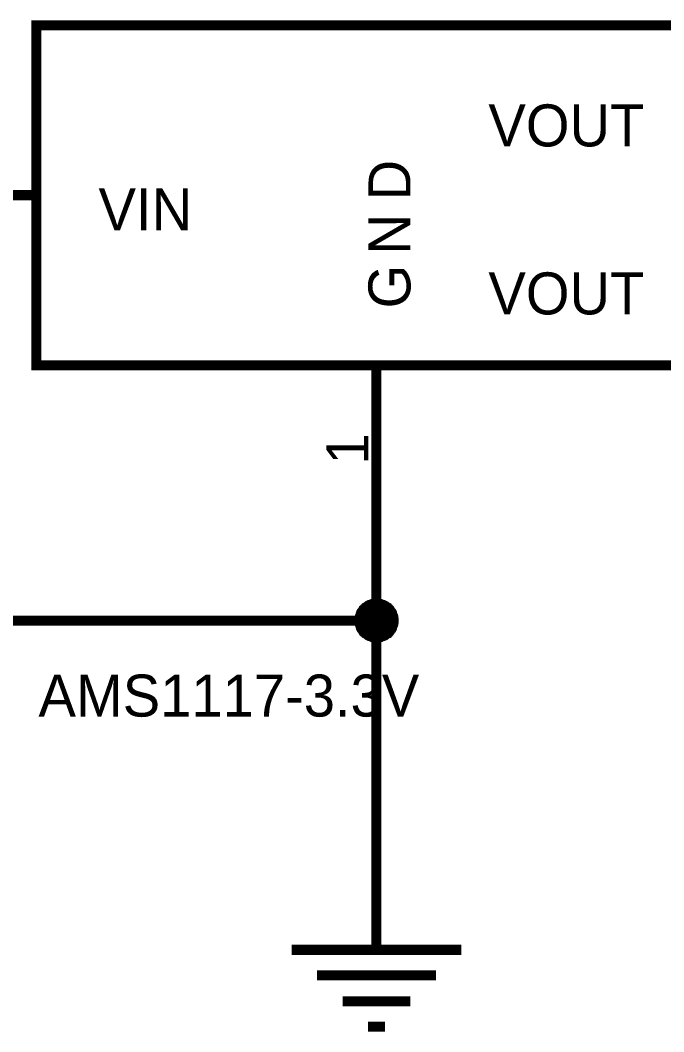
# Model space of a CAD drawing. Header units: millimetres. Extents: x 0 to 13.8, y 0 to 11.8.
# Drawn here: x 2.053 to 2.81, y 9.056 to 10.245 of the extents above; entities that cross this region are included whole.
import ezdxf

# ---------------------------------------------------------------- set-up
doc = ezdxf.new("R2010")
doc.units = ezdxf.units.MM
doc.header["$MEASUREMENT"] = 0
doc.layers.add('Sheet', color=255, linetype='Continuous')

msp = doc.modelspace()

# ---------------------------------------------------------------- linework, layer by layer
at = {"layer": 'Sheet'}
for points, const_width in [([(2.0717, 10.239), (2.9219, 10.239), (2.9219, 9.839), (2.0717, 9.839), (2.0717, 10.239)], 0.0118), ([(2.0717, 10.239), (2.0717, 9.839), (2.9219, 9.839), (2.9219, 10.239), (2.0717, 10.239), (2.0717, 10.239)], 0.0039)]:
    msp.add_lwpolyline(points, close=True, dxfattribs=dict(at, const_width=const_width))
for points, const_width in [([(2.0717, 10.0392), (1.7718, 10.0392)], 0.0118), ([(1.378, 9.9391), (1.5752, 9.9391), (1.9685, 9.9391), (1.9685, 9.5391), (2.4717, 9.5391), (2.4717, 9.2516)], 0.0118), ([(2.4717, 9.839), (2.4717, 9.5391)], 0.0118), ([(2.4518, 9.5391), (2.4518, 9.54), (2.4518, 9.5413), (2.4523, 9.5422), (2.4523, 9.5431), (2.4523, 9.544), (2.4527, 9.5449), (2.4531, 9.5462), (2.4536, 9.5471), (2.4536, 9.5479), (2.454, 9.5488), (2.4545, 9.5493), (2.4553, 9.5502), (2.4558, 9.551), (2.4562, 9.5519), (2.4571, 9.5524), (2.4575, 9.5532), (2.4584, 9.5537), (2.4589, 9.5546), (2.4597, 9.555), (2.4606, 9.5554), (2.4615, 9.5563), (2.462, 9.5568), (2.4628, 9.5572), (2.4637, 9.5572), (2.4646, 9.5577), (2.4659, 9.5581), (2.4668, 9.5585), (2.4677, 9.5585), (2.4686, 9.5585), (2.4694, 9.559), (2.4708, 9.559), (2.4717, 9.559)], 0.0118), ([(2.4518, 9.5391), (2.4518, 9.54), (2.4518, 9.5413), (2.4523, 9.5422), (2.4523, 9.5431), (2.4523, 9.544), (2.4527, 9.5449), (2.4531, 9.5462), (2.4536, 9.5471), (2.4536, 9.5479), (2.454, 9.5488), (2.4545, 9.5493), (2.4553, 9.5502), (2.4558, 9.551), (2.4562, 9.5519), (2.4571, 9.5524), (2.4575, 9.5532), (2.4584, 9.5537), (2.4589, 9.5546), (2.4597, 9.555), (2.4606, 9.5554), (2.4615, 9.5563), (2.462, 9.5568), (2.4628, 9.5572), (2.4637, 9.5572), (2.4646, 9.5577), (2.4659, 9.5581), (2.4668, 9.5585), (2.4677, 9.5585), (2.4686, 9.5585), (2.4694, 9.559), (2.4708, 9.559), (2.4717, 9.559)], 0.0118), ([(2.4518, 9.5391), (2.4518, 9.54), (2.4518, 9.5413), (2.4523, 9.5422), (2.4523, 9.5431), (2.4523, 9.544), (2.4527, 9.5449), (2.4531, 9.5462), (2.4536, 9.5471), (2.4536, 9.5479), (2.454, 9.5488), (2.4545, 9.5493), (2.4553, 9.5502), (2.4558, 9.551), (2.4562, 9.5519), (2.4571, 9.5524), (2.4575, 9.5532), (2.4584, 9.5537), (2.4589, 9.5546), (2.4597, 9.555), (2.4606, 9.5554), (2.4615, 9.5563), (2.462, 9.5568), (2.4628, 9.5572), (2.4637, 9.5572), (2.4646, 9.5577), (2.4659, 9.5581), (2.4668, 9.5585), (2.4677, 9.5585), (2.4686, 9.5585), (2.4694, 9.559), (2.4708, 9.559), (2.4717, 9.559)], 0.0118), ([(2.4518, 9.5391), (2.4518, 9.54), (2.4518, 9.5413), (2.4523, 9.5422), (2.4523, 9.5431), (2.4523, 9.544), (2.4527, 9.5449), (2.4531, 9.5462), (2.4536, 9.5471), (2.4536, 9.5479), (2.454, 9.5488), (2.4545, 9.5493), (2.4553, 9.5502), (2.4558, 9.551), (2.4562, 9.5519), (2.4571, 9.5524), (2.4575, 9.5532), (2.4584, 9.5537), (2.4589, 9.5546), (2.4597, 9.555), (2.4606, 9.5554), (2.4615, 9.5563), (2.462, 9.5568), (2.4628, 9.5572), (2.4637, 9.5572), (2.4646, 9.5577), (2.4659, 9.5581), (2.4668, 9.5585), (2.4677, 9.5585), (2.4686, 9.5585), (2.4694, 9.559), (2.4708, 9.559), (2.4717, 9.559)], 0.0118), ([(2.4518, 9.5391), (2.4518, 9.54), (2.4518, 9.5413), (2.4523, 9.5422), (2.4523, 9.5431), (2.4523, 9.544), (2.4527, 9.5449), (2.4531, 9.5462), (2.4536, 9.5471), (2.4536, 9.5479), (2.454, 9.5488), (2.4545, 9.5493), (2.4553, 9.5502), (2.4558, 9.551), (2.4562, 9.5519), (2.4571, 9.5524), (2.4575, 9.5532), (2.4584, 9.5537), (2.4589, 9.5546), (2.4597, 9.555), (2.4606, 9.5554), (2.4615, 9.5563), (2.462, 9.5568), (2.4628, 9.5572), (2.4637, 9.5572), (2.4646, 9.5577), (2.4659, 9.5581), (2.4668, 9.5585), (2.4677, 9.5585), (2.4686, 9.5585), (2.4694, 9.559), (2.4708, 9.559), (2.4717, 9.559)], 0.0118), ([(2.4717, 9.559), (2.4717, 9.559)], 0.0118), ([(2.4717, 9.559), (2.4725, 9.559), (2.4739, 9.559), (2.4747, 9.5585), (2.4756, 9.5585), (2.4769, 9.5585), (2.4778, 9.5581), (2.4787, 9.5577), (2.4796, 9.5572), (2.4805, 9.5572), (2.4814, 9.5568), (2.4822, 9.5563), (2.4831, 9.5554), (2.484, 9.555), (2.4849, 9.5546), (2.4853, 9.5537), (2.4862, 9.5532), (2.4866, 9.5524), (2.4875, 9.5519), (2.488, 9.551), (2.4884, 9.5502), (2.4889, 9.5493), (2.4897, 9.5488), (2.4902, 9.5479), (2.4902, 9.5471), (2.4906, 9.5462), (2.4911, 9.5449), (2.4915, 9.544), (2.4915, 9.5431), (2.4915, 9.5422), (2.4919, 9.5413), (2.4919, 9.54), (2.4919, 9.5391)], 0.0118), ([(2.4717, 9.559), (2.4717, 9.559)], 0.0118), ([(2.4717, 9.559), (2.4725, 9.559), (2.4739, 9.559), (2.4747, 9.5585), (2.4756, 9.5585), (2.4769, 9.5585), (2.4778, 9.5581), (2.4787, 9.5577), (2.4796, 9.5572), (2.4805, 9.5572), (2.4814, 9.5568), (2.4822, 9.5563), (2.4831, 9.5554), (2.484, 9.555), (2.4849, 9.5546), (2.4853, 9.5537), (2.4862, 9.5532), (2.4866, 9.5524), (2.4875, 9.5519), (2.488, 9.551), (2.4884, 9.5502), (2.4889, 9.5493), (2.4897, 9.5488), (2.4902, 9.5479), (2.4902, 9.5471), (2.4906, 9.5462), (2.4911, 9.5449), (2.4915, 9.544), (2.4915, 9.5431), (2.4915, 9.5422), (2.4919, 9.5413), (2.4919, 9.54), (2.4919, 9.5391)], 0.0118), ([(2.4717, 9.559), (2.4717, 9.559)], 0.0118), ([(2.4717, 9.559), (2.4725, 9.559), (2.4739, 9.559), (2.4747, 9.5585), (2.4756, 9.5585), (2.4769, 9.5585), (2.4778, 9.5581), (2.4787, 9.5577), (2.4796, 9.5572), (2.4805, 9.5572), (2.4814, 9.5568), (2.4822, 9.5563), (2.4831, 9.5554), (2.484, 9.555), (2.4849, 9.5546), (2.4853, 9.5537), (2.4862, 9.5532), (2.4866, 9.5524), (2.4875, 9.5519), (2.488, 9.551), (2.4884, 9.5502), (2.4889, 9.5493), (2.4897, 9.5488), (2.4902, 9.5479), (2.4902, 9.5471), (2.4906, 9.5462), (2.4911, 9.5449), (2.4915, 9.544), (2.4915, 9.5431), (2.4915, 9.5422), (2.4919, 9.5413), (2.4919, 9.54), (2.4919, 9.5391)], 0.0118), ([(2.4717, 9.559), (2.4717, 9.559)], 0.0118), ([(2.4717, 9.559), (2.4725, 9.559), (2.4739, 9.559), (2.4747, 9.5585), (2.4756, 9.5585), (2.4769, 9.5585), (2.4778, 9.5581), (2.4787, 9.5577), (2.4796, 9.5572), (2.4805, 9.5572), (2.4814, 9.5568), (2.4822, 9.5563), (2.4831, 9.5554), (2.484, 9.555), (2.4849, 9.5546), (2.4853, 9.5537), (2.4862, 9.5532), (2.4866, 9.5524), (2.4875, 9.5519), (2.488, 9.551), (2.4884, 9.5502), (2.4889, 9.5493), (2.4897, 9.5488), (2.4902, 9.5479), (2.4902, 9.5471), (2.4906, 9.5462), (2.4911, 9.5449), (2.4915, 9.544), (2.4915, 9.5431), (2.4915, 9.5422), (2.4919, 9.5413), (2.4919, 9.54), (2.4919, 9.5391)], 0.0118), ([(2.4717, 9.559), (2.4717, 9.559)], 0.0118), ([(2.4717, 9.559), (2.4725, 9.559), (2.4739, 9.559), (2.4747, 9.5585), (2.4756, 9.5585), (2.4769, 9.5585), (2.4778, 9.5581), (2.4787, 9.5577), (2.4796, 9.5572), (2.4805, 9.5572), (2.4814, 9.5568), (2.4822, 9.5563), (2.4831, 9.5554), (2.484, 9.555), (2.4849, 9.5546), (2.4853, 9.5537), (2.4862, 9.5532), (2.4866, 9.5524), (2.4875, 9.5519), (2.488, 9.551), (2.4884, 9.5502), (2.4889, 9.5493), (2.4897, 9.5488), (2.4902, 9.5479), (2.4902, 9.5471), (2.4906, 9.5462), (2.4911, 9.5449), (2.4915, 9.544), (2.4915, 9.5431), (2.4915, 9.5422), (2.4919, 9.5413), (2.4919, 9.54), (2.4919, 9.5391)], 0.0118), ([(2.4518, 9.5391), (2.4518, 9.54), (2.4518, 9.5413), (2.4523, 9.5422), (2.4523, 9.5431), (2.4523, 9.544), (2.4527, 9.5449), (2.4531, 9.5462), (2.4536, 9.5471), (2.4536, 9.5479), (2.454, 9.5488), (2.4545, 9.5493), (2.4553, 9.5502), (2.4558, 9.551), (2.4562, 9.5519), (2.4571, 9.5524), (2.4575, 9.5532), (2.4584, 9.5537), (2.4589, 9.5546), (2.4597, 9.555), (2.4606, 9.5554), (2.4615, 9.5563), (2.462, 9.5568), (2.4628, 9.5572), (2.4637, 9.5572), (2.4646, 9.5577), (2.4659, 9.5581), (2.4668, 9.5585), (2.4677, 9.5585), (2.4686, 9.5585), (2.4694, 9.559), (2.4708, 9.559), (2.4717, 9.559)], 0.0039), ([(2.4518, 9.5391), (2.4518, 9.54), (2.4518, 9.5413), (2.4523, 9.5422), (2.4523, 9.5431), (2.4523, 9.544), (2.4527, 9.5449), (2.4531, 9.5462), (2.4536, 9.5471), (2.4536, 9.5479), (2.454, 9.5488), (2.4545, 9.5493), (2.4553, 9.5502), (2.4558, 9.551), (2.4562, 9.5519), (2.4571, 9.5524), (2.4575, 9.5532), (2.4584, 9.5537), (2.4589, 9.5546), (2.4597, 9.555), (2.4606, 9.5554), (2.4615, 9.5563), (2.462, 9.5568), (2.4628, 9.5572), (2.4637, 9.5572), (2.4646, 9.5577), (2.4659, 9.5581), (2.4668, 9.5585), (2.4677, 9.5585), (2.4686, 9.5585), (2.4694, 9.559), (2.4708, 9.559), (2.4717, 9.559)], 0.0039), ([(2.4518, 9.5391), (2.4518, 9.54), (2.4518, 9.5413), (2.4523, 9.5422), (2.4523, 9.5431), (2.4523, 9.544), (2.4527, 9.5449), (2.4531, 9.5462), (2.4536, 9.5471), (2.4536, 9.5479), (2.454, 9.5488), (2.4545, 9.5493), (2.4553, 9.5502), (2.4558, 9.551), (2.4562, 9.5519), (2.4571, 9.5524), (2.4575, 9.5532), (2.4584, 9.5537), (2.4589, 9.5546), (2.4597, 9.555), (2.4606, 9.5554), (2.4615, 9.5563), (2.462, 9.5568), (2.4628, 9.5572), (2.4637, 9.5572), (2.4646, 9.5577), (2.4659, 9.5581), (2.4668, 9.5585), (2.4677, 9.5585), (2.4686, 9.5585), (2.4694, 9.559), (2.4708, 9.559), (2.4717, 9.559)], 0.0039), ([(2.4518, 9.5391), (2.4518, 9.54), (2.4518, 9.5413), (2.4523, 9.5422), (2.4523, 9.5431), (2.4523, 9.544), (2.4527, 9.5449), (2.4531, 9.5462), (2.4536, 9.5471), (2.4536, 9.5479), (2.454, 9.5488), (2.4545, 9.5493), (2.4553, 9.5502), (2.4558, 9.551), (2.4562, 9.5519), (2.4571, 9.5524), (2.4575, 9.5532), (2.4584, 9.5537), (2.4589, 9.5546), (2.4597, 9.555), (2.4606, 9.5554), (2.4615, 9.5563), (2.462, 9.5568), (2.4628, 9.5572), (2.4637, 9.5572), (2.4646, 9.5577), (2.4659, 9.5581), (2.4668, 9.5585), (2.4677, 9.5585), (2.4686, 9.5585), (2.4694, 9.559), (2.4708, 9.559), (2.4717, 9.559)], 0.0039), ([(2.4518, 9.5391), (2.4518, 9.54), (2.4518, 9.5413), (2.4523, 9.5422), (2.4523, 9.5431), (2.4523, 9.544), (2.4527, 9.5449), (2.4531, 9.5462), (2.4536, 9.5471), (2.4536, 9.5479), (2.454, 9.5488), (2.4545, 9.5493), (2.4553, 9.5502), (2.4558, 9.551), (2.4562, 9.5519), (2.4571, 9.5524), (2.4575, 9.5532), (2.4584, 9.5537), (2.4589, 9.5546), (2.4597, 9.555), (2.4606, 9.5554), (2.4615, 9.5563), (2.462, 9.5568), (2.4628, 9.5572), (2.4637, 9.5572), (2.4646, 9.5577), (2.4659, 9.5581), (2.4668, 9.5585), (2.4677, 9.5585), (2.4686, 9.5585), (2.4694, 9.559), (2.4708, 9.559), (2.4717, 9.559)], 0.0039), ([(2.4717, 9.559), (2.4717, 9.559)], 0.0039), ([(2.4717, 9.559), (2.4725, 9.559), (2.4739, 9.559), (2.4747, 9.5585), (2.4756, 9.5585), (2.4769, 9.5585), (2.4778, 9.5581), (2.4787, 9.5577), (2.4796, 9.5572), (2.4805, 9.5572), (2.4814, 9.5568), (2.4822, 9.5563), (2.4831, 9.5554), (2.484, 9.555), (2.4849, 9.5546), (2.4853, 9.5537), (2.4862, 9.5532), (2.4866, 9.5524), (2.4875, 9.5519), (2.488, 9.551), (2.4884, 9.5502), (2.4889, 9.5493), (2.4897, 9.5488), (2.4902, 9.5479), (2.4902, 9.5471), (2.4906, 9.5462), (2.4911, 9.5449), (2.4915, 9.544), (2.4915, 9.5431), (2.4915, 9.5422), (2.4919, 9.5413), (2.4919, 9.54), (2.4919, 9.5391)], 0.0039), ([(2.4717, 9.559), (2.4717, 9.559)], 0.0039), ([(2.4717, 9.559), (2.4725, 9.559), (2.4739, 9.559), (2.4747, 9.5585), (2.4756, 9.5585), (2.4769, 9.5585), (2.4778, 9.5581), (2.4787, 9.5577), (2.4796, 9.5572), (2.4805, 9.5572), (2.4814, 9.5568), (2.4822, 9.5563), (2.4831, 9.5554), (2.484, 9.555), (2.4849, 9.5546), (2.4853, 9.5537), (2.4862, 9.5532), (2.4866, 9.5524), (2.4875, 9.5519), (2.488, 9.551), (2.4884, 9.5502), (2.4889, 9.5493), (2.4897, 9.5488), (2.4902, 9.5479), (2.4902, 9.5471), (2.4906, 9.5462), (2.4911, 9.5449), (2.4915, 9.544), (2.4915, 9.5431), (2.4915, 9.5422), (2.4919, 9.5413), (2.4919, 9.54), (2.4919, 9.5391)], 0.0039), ([(2.4717, 9.559), (2.4717, 9.559)], 0.0039), ([(2.4717, 9.559), (2.4725, 9.559), (2.4739, 9.559), (2.4747, 9.5585), (2.4756, 9.5585), (2.4769, 9.5585), (2.4778, 9.5581), (2.4787, 9.5577), (2.4796, 9.5572), (2.4805, 9.5572), (2.4814, 9.5568), (2.4822, 9.5563), (2.4831, 9.5554), (2.484, 9.555), (2.4849, 9.5546), (2.4853, 9.5537), (2.4862, 9.5532), (2.4866, 9.5524), (2.4875, 9.5519), (2.488, 9.551), (2.4884, 9.5502), (2.4889, 9.5493), (2.4897, 9.5488), (2.4902, 9.5479), (2.4902, 9.5471), (2.4906, 9.5462), (2.4911, 9.5449), (2.4915, 9.544), (2.4915, 9.5431), (2.4915, 9.5422), (2.4919, 9.5413), (2.4919, 9.54), (2.4919, 9.5391)], 0.0039), ([(2.4717, 9.559), (2.4717, 9.559)], 0.0039), ([(2.4717, 9.559), (2.4725, 9.559), (2.4739, 9.559), (2.4747, 9.5585), (2.4756, 9.5585), (2.4769, 9.5585), (2.4778, 9.5581), (2.4787, 9.5577), (2.4796, 9.5572), (2.4805, 9.5572), (2.4814, 9.5568), (2.4822, 9.5563), (2.4831, 9.5554), (2.484, 9.555), (2.4849, 9.5546), (2.4853, 9.5537), (2.4862, 9.5532), (2.4866, 9.5524), (2.4875, 9.5519), (2.488, 9.551), (2.4884, 9.5502), (2.4889, 9.5493), (2.4897, 9.5488), (2.4902, 9.5479), (2.4902, 9.5471), (2.4906, 9.5462), (2.4911, 9.5449), (2.4915, 9.544), (2.4915, 9.5431), (2.4915, 9.5422), (2.4919, 9.5413), (2.4919, 9.54), (2.4919, 9.5391)], 0.0039), ([(2.4717, 9.559), (2.4717, 9.559)], 0.0039), ([(2.4717, 9.559), (2.4725, 9.559), (2.4739, 9.559), (2.4747, 9.5585), (2.4756, 9.5585), (2.4769, 9.5585), (2.4778, 9.5581), (2.4787, 9.5577), (2.4796, 9.5572), (2.4805, 9.5572), (2.4814, 9.5568), (2.4822, 9.5563), (2.4831, 9.5554), (2.484, 9.555), (2.4849, 9.5546), (2.4853, 9.5537), (2.4862, 9.5532), (2.4866, 9.5524), (2.4875, 9.5519), (2.488, 9.551), (2.4884, 9.5502), (2.4889, 9.5493), (2.4897, 9.5488), (2.4902, 9.5479), (2.4902, 9.5471), (2.4906, 9.5462), (2.4911, 9.5449), (2.4915, 9.544), (2.4915, 9.5431), (2.4915, 9.5422), (2.4919, 9.5413), (2.4919, 9.54), (2.4919, 9.5391)], 0.0039), ([(2.4717, 9.5193), (2.4708, 9.5193), (2.4694, 9.5193), (2.4686, 9.5197), (2.4677, 9.5197), (2.4668, 9.5197), (2.4659, 9.5202), (2.4646, 9.5206), (2.4637, 9.5211), (2.4628, 9.5211), (2.462, 9.5215), (2.4615, 9.5219), (2.4606, 9.5228), (2.4597, 9.5233), (2.4589, 9.5237), (2.4584, 9.5246), (2.4575, 9.525), (2.4571, 9.5259), (2.4562, 9.5263), (2.4558, 9.5272), (2.4553, 9.5281), (2.4545, 9.529), (2.454, 9.5294), (2.4536, 9.5303), (2.4536, 9.5312), (2.4531, 9.5321), (2.4527, 9.5334), (2.4523, 9.5343), (2.4523, 9.5352), (2.4523, 9.536), (2.4518, 9.5369), (2.4518, 9.5382), (2.4518, 9.5391)], 0.0118), ([(2.4518, 9.5391), (2.4518, 9.5391)], 0.0118), ([(2.4717, 9.5193), (2.4708, 9.5193), (2.4694, 9.5193), (2.4686, 9.5197), (2.4677, 9.5197), (2.4668, 9.5197), (2.4659, 9.5202), (2.4646, 9.5206), (2.4637, 9.5211), (2.4628, 9.5211), (2.462, 9.5215), (2.4615, 9.5219), (2.4606, 9.5228), (2.4597, 9.5233), (2.4589, 9.5237), (2.4584, 9.5246), (2.4575, 9.525), (2.4571, 9.5259), (2.4562, 9.5263), (2.4558, 9.5272), (2.4553, 9.5281), (2.4545, 9.529), (2.454, 9.5294), (2.4536, 9.5303), (2.4536, 9.5312), (2.4531, 9.5321), (2.4527, 9.5334), (2.4523, 9.5343), (2.4523, 9.5352), (2.4523, 9.536), (2.4518, 9.5369), (2.4518, 9.5382), (2.4518, 9.5391)], 0.0118), ([(2.4518, 9.5391), (2.4518, 9.5391)], 0.0118), ([(2.4717, 9.5193), (2.4708, 9.5193), (2.4694, 9.5193), (2.4686, 9.5197), (2.4677, 9.5197), (2.4668, 9.5197), (2.4659, 9.5202), (2.4646, 9.5206), (2.4637, 9.5211), (2.4628, 9.5211), (2.462, 9.5215), (2.4615, 9.5219), (2.4606, 9.5228), (2.4597, 9.5233), (2.4589, 9.5237), (2.4584, 9.5246), (2.4575, 9.525), (2.4571, 9.5259), (2.4562, 9.5263), (2.4558, 9.5272), (2.4553, 9.5281), (2.4545, 9.529), (2.454, 9.5294), (2.4536, 9.5303), (2.4536, 9.5312), (2.4531, 9.5321), (2.4527, 9.5334), (2.4523, 9.5343), (2.4523, 9.5352), (2.4523, 9.536), (2.4518, 9.5369), (2.4518, 9.5382), (2.4518, 9.5391)], 0.0118), ([(2.4518, 9.5391), (2.4518, 9.5391)], 0.0118), ([(2.4717, 9.5193), (2.4708, 9.5193), (2.4694, 9.5193), (2.4686, 9.5197), (2.4677, 9.5197), (2.4668, 9.5197), (2.4659, 9.5202), (2.4646, 9.5206), (2.4637, 9.5211), (2.4628, 9.5211), (2.462, 9.5215), (2.4615, 9.5219), (2.4606, 9.5228), (2.4597, 9.5233), (2.4589, 9.5237), (2.4584, 9.5246), (2.4575, 9.525), (2.4571, 9.5259), (2.4562, 9.5263), (2.4558, 9.5272), (2.4553, 9.5281), (2.4545, 9.529), (2.454, 9.5294), (2.4536, 9.5303), (2.4536, 9.5312), (2.4531, 9.5321), (2.4527, 9.5334), (2.4523, 9.5343), (2.4523, 9.5352), (2.4523, 9.536), (2.4518, 9.5369), (2.4518, 9.5382), (2.4518, 9.5391)], 0.0118), ([(2.4518, 9.5391), (2.4518, 9.5391)], 0.0118), ([(2.4717, 9.5193), (2.4708, 9.5193), (2.4694, 9.5193), (2.4686, 9.5197), (2.4677, 9.5197), (2.4668, 9.5197), (2.4659, 9.5202), (2.4646, 9.5206), (2.4637, 9.5211), (2.4628, 9.5211), (2.462, 9.5215), (2.4615, 9.5219), (2.4606, 9.5228), (2.4597, 9.5233), (2.4589, 9.5237), (2.4584, 9.5246), (2.4575, 9.525), (2.4571, 9.5259), (2.4562, 9.5263), (2.4558, 9.5272), (2.4553, 9.5281), (2.4545, 9.529), (2.454, 9.5294), (2.4536, 9.5303), (2.4536, 9.5312), (2.4531, 9.5321), (2.4527, 9.5334), (2.4523, 9.5343), (2.4523, 9.5352), (2.4523, 9.536), (2.4518, 9.5369), (2.4518, 9.5382), (2.4518, 9.5391)], 0.0118), ([(2.4518, 9.5391), (2.4518, 9.5391)], 0.0118), ([(2.4717, 9.5193), (2.4708, 9.5193), (2.4694, 9.5193), (2.4686, 9.5197), (2.4677, 9.5197), (2.4668, 9.5197), (2.4659, 9.5202), (2.4646, 9.5206), (2.4637, 9.5211), (2.4628, 9.5211), (2.462, 9.5215), (2.4615, 9.5219), (2.4606, 9.5228), (2.4597, 9.5233), (2.4589, 9.5237), (2.4584, 9.5246), (2.4575, 9.525), (2.4571, 9.5259), (2.4562, 9.5263), (2.4558, 9.5272), (2.4553, 9.5281), (2.4545, 9.529), (2.454, 9.5294), (2.4536, 9.5303), (2.4536, 9.5312), (2.4531, 9.5321), (2.4527, 9.5334), (2.4523, 9.5343), (2.4523, 9.5352), (2.4523, 9.536), (2.4518, 9.5369), (2.4518, 9.5382), (2.4518, 9.5391)], 0.0039), ([(2.4518, 9.5391), (2.4518, 9.5391)], 0.0039), ([(2.4717, 9.5193), (2.4708, 9.5193), (2.4694, 9.5193), (2.4686, 9.5197), (2.4677, 9.5197), (2.4668, 9.5197), (2.4659, 9.5202), (2.4646, 9.5206), (2.4637, 9.5211), (2.4628, 9.5211), (2.462, 9.5215), (2.4615, 9.5219), (2.4606, 9.5228), (2.4597, 9.5233), (2.4589, 9.5237), (2.4584, 9.5246), (2.4575, 9.525), (2.4571, 9.5259), (2.4562, 9.5263), (2.4558, 9.5272), (2.4553, 9.5281), (2.4545, 9.529), (2.454, 9.5294), (2.4536, 9.5303), (2.4536, 9.5312), (2.4531, 9.5321), (2.4527, 9.5334), (2.4523, 9.5343), (2.4523, 9.5352), (2.4523, 9.536), (2.4518, 9.5369), (2.4518, 9.5382), (2.4518, 9.5391)], 0.0039), ([(2.4518, 9.5391), (2.4518, 9.5391)], 0.0039), ([(2.4717, 9.5193), (2.4708, 9.5193), (2.4694, 9.5193), (2.4686, 9.5197), (2.4677, 9.5197), (2.4668, 9.5197), (2.4659, 9.5202), (2.4646, 9.5206), (2.4637, 9.5211), (2.4628, 9.5211), (2.462, 9.5215), (2.4615, 9.5219), (2.4606, 9.5228), (2.4597, 9.5233), (2.4589, 9.5237), (2.4584, 9.5246), (2.4575, 9.525), (2.4571, 9.5259), (2.4562, 9.5263), (2.4558, 9.5272), (2.4553, 9.5281), (2.4545, 9.529), (2.454, 9.5294), (2.4536, 9.5303), (2.4536, 9.5312), (2.4531, 9.5321), (2.4527, 9.5334), (2.4523, 9.5343), (2.4523, 9.5352), (2.4523, 9.536), (2.4518, 9.5369), (2.4518, 9.5382), (2.4518, 9.5391)], 0.0039), ([(2.4518, 9.5391), (2.4518, 9.5391)], 0.0039), ([(2.4717, 9.5193), (2.4708, 9.5193), (2.4694, 9.5193), (2.4686, 9.5197), (2.4677, 9.5197), (2.4668, 9.5197), (2.4659, 9.5202), (2.4646, 9.5206), (2.4637, 9.5211), (2.4628, 9.5211), (2.462, 9.5215), (2.4615, 9.5219), (2.4606, 9.5228), (2.4597, 9.5233), (2.4589, 9.5237), (2.4584, 9.5246), (2.4575, 9.525), (2.4571, 9.5259), (2.4562, 9.5263), (2.4558, 9.5272), (2.4553, 9.5281), (2.4545, 9.529), (2.454, 9.5294), (2.4536, 9.5303), (2.4536, 9.5312), (2.4531, 9.5321), (2.4527, 9.5334), (2.4523, 9.5343), (2.4523, 9.5352), (2.4523, 9.536), (2.4518, 9.5369), (2.4518, 9.5382), (2.4518, 9.5391)], 0.0039), ([(2.4518, 9.5391), (2.4518, 9.5391)], 0.0039), ([(2.4717, 9.5193), (2.4708, 9.5193), (2.4694, 9.5193), (2.4686, 9.5197), (2.4677, 9.5197), (2.4668, 9.5197), (2.4659, 9.5202), (2.4646, 9.5206), (2.4637, 9.5211), (2.4628, 9.5211), (2.462, 9.5215), (2.4615, 9.5219), (2.4606, 9.5228), (2.4597, 9.5233), (2.4589, 9.5237), (2.4584, 9.5246), (2.4575, 9.525), (2.4571, 9.5259), (2.4562, 9.5263), (2.4558, 9.5272), (2.4553, 9.5281), (2.4545, 9.529), (2.454, 9.5294), (2.4536, 9.5303), (2.4536, 9.5312), (2.4531, 9.5321), (2.4527, 9.5334), (2.4523, 9.5343), (2.4523, 9.5352), (2.4523, 9.536), (2.4518, 9.5369), (2.4518, 9.5382), (2.4518, 9.5391)], 0.0039), ([(2.4518, 9.5391), (2.4518, 9.5391)], 0.0039), ([(2.4919, 9.5391), (2.4919, 9.5382), (2.4919, 9.5369), (2.4915, 9.536), (2.4915, 9.5352), (2.4915, 9.5343), (2.4911, 9.5334), (2.4906, 9.5321), (2.4902, 9.5312), (2.4902, 9.5303), (2.4897, 9.5294), (2.4889, 9.529), (2.4884, 9.5281), (2.488, 9.5272), (2.4875, 9.5263), (2.4866, 9.5259), (2.4862, 9.525), (2.4853, 9.5246), (2.4849, 9.5237), (2.484, 9.5233), (2.4831, 9.5228), (2.4822, 9.5219), (2.4814, 9.5215), (2.4805, 9.5211), (2.4796, 9.5211), (2.4787, 9.5206), (2.4778, 9.5202), (2.4769, 9.5197), (2.4756, 9.5197), (2.4747, 9.5197), (2.4739, 9.5193), (2.4725, 9.5193), (2.4717, 9.5193)], 0.0118), ([(2.4919, 9.5391), (2.4919, 9.5382), (2.4919, 9.5369), (2.4915, 9.536), (2.4915, 9.5352), (2.4915, 9.5343), (2.4911, 9.5334), (2.4906, 9.5321), (2.4902, 9.5312), (2.4902, 9.5303), (2.4897, 9.5294), (2.4889, 9.529), (2.4884, 9.5281), (2.488, 9.5272), (2.4875, 9.5263), (2.4866, 9.5259), (2.4862, 9.525), (2.4853, 9.5246), (2.4849, 9.5237), (2.484, 9.5233), (2.4831, 9.5228), (2.4822, 9.5219), (2.4814, 9.5215), (2.4805, 9.5211), (2.4796, 9.5211), (2.4787, 9.5206), (2.4778, 9.5202), (2.4769, 9.5197), (2.4756, 9.5197), (2.4747, 9.5197), (2.4739, 9.5193), (2.4725, 9.5193), (2.4717, 9.5193)], 0.0118), ([(2.4919, 9.5391), (2.4919, 9.5382), (2.4919, 9.5369), (2.4915, 9.536), (2.4915, 9.5352), (2.4915, 9.5343), (2.4911, 9.5334), (2.4906, 9.5321), (2.4902, 9.5312), (2.4902, 9.5303), (2.4897, 9.5294), (2.4889, 9.529), (2.4884, 9.5281), (2.488, 9.5272), (2.4875, 9.5263), (2.4866, 9.5259), (2.4862, 9.525), (2.4853, 9.5246), (2.4849, 9.5237), (2.484, 9.5233), (2.4831, 9.5228), (2.4822, 9.5219), (2.4814, 9.5215), (2.4805, 9.5211), (2.4796, 9.5211), (2.4787, 9.5206), (2.4778, 9.5202), (2.4769, 9.5197), (2.4756, 9.5197), (2.4747, 9.5197), (2.4739, 9.5193), (2.4725, 9.5193), (2.4717, 9.5193)], 0.0118), ([(2.4919, 9.5391), (2.4919, 9.5382), (2.4919, 9.5369), (2.4915, 9.536), (2.4915, 9.5352), (2.4915, 9.5343), (2.4911, 9.5334), (2.4906, 9.5321), (2.4902, 9.5312), (2.4902, 9.5303), (2.4897, 9.5294), (2.4889, 9.529), (2.4884, 9.5281), (2.488, 9.5272), (2.4875, 9.5263), (2.4866, 9.5259), (2.4862, 9.525), (2.4853, 9.5246), (2.4849, 9.5237), (2.484, 9.5233), (2.4831, 9.5228), (2.4822, 9.5219), (2.4814, 9.5215), (2.4805, 9.5211), (2.4796, 9.5211), (2.4787, 9.5206), (2.4778, 9.5202), (2.4769, 9.5197), (2.4756, 9.5197), (2.4747, 9.5197), (2.4739, 9.5193), (2.4725, 9.5193), (2.4717, 9.5193)], 0.0118), ([(2.4919, 9.5391), (2.4919, 9.5382), (2.4919, 9.5369), (2.4915, 9.536), (2.4915, 9.5352), (2.4915, 9.5343), (2.4911, 9.5334), (2.4906, 9.5321), (2.4902, 9.5312), (2.4902, 9.5303), (2.4897, 9.5294), (2.4889, 9.529), (2.4884, 9.5281), (2.488, 9.5272), (2.4875, 9.5263), (2.4866, 9.5259), (2.4862, 9.525), (2.4853, 9.5246), (2.4849, 9.5237), (2.484, 9.5233), (2.4831, 9.5228), (2.4822, 9.5219), (2.4814, 9.5215), (2.4805, 9.5211), (2.4796, 9.5211), (2.4787, 9.5206), (2.4778, 9.5202), (2.4769, 9.5197), (2.4756, 9.5197), (2.4747, 9.5197), (2.4739, 9.5193), (2.4725, 9.5193), (2.4717, 9.5193)], 0.0118), ([(2.4919, 9.5391), (2.4919, 9.5382), (2.4919, 9.5369), (2.4915, 9.536), (2.4915, 9.5352), (2.4915, 9.5343), (2.4911, 9.5334), (2.4906, 9.5321), (2.4902, 9.5312), (2.4902, 9.5303), (2.4897, 9.5294), (2.4889, 9.529), (2.4884, 9.5281), (2.488, 9.5272), (2.4875, 9.5263), (2.4866, 9.5259), (2.4862, 9.525), (2.4853, 9.5246), (2.4849, 9.5237), (2.484, 9.5233), (2.4831, 9.5228), (2.4822, 9.5219), (2.4814, 9.5215), (2.4805, 9.5211), (2.4796, 9.5211), (2.4787, 9.5206), (2.4778, 9.5202), (2.4769, 9.5197), (2.4756, 9.5197), (2.4747, 9.5197), (2.4739, 9.5193), (2.4725, 9.5193), (2.4717, 9.5193)], 0.0039), ([(2.4919, 9.5391), (2.4919, 9.5382), (2.4919, 9.5369), (2.4915, 9.536), (2.4915, 9.5352), (2.4915, 9.5343), (2.4911, 9.5334), (2.4906, 9.5321), (2.4902, 9.5312), (2.4902, 9.5303), (2.4897, 9.5294), (2.4889, 9.529), (2.4884, 9.5281), (2.488, 9.5272), (2.4875, 9.5263), (2.4866, 9.5259), (2.4862, 9.525), (2.4853, 9.5246), (2.4849, 9.5237), (2.484, 9.5233), (2.4831, 9.5228), (2.4822, 9.5219), (2.4814, 9.5215), (2.4805, 9.5211), (2.4796, 9.5211), (2.4787, 9.5206), (2.4778, 9.5202), (2.4769, 9.5197), (2.4756, 9.5197), (2.4747, 9.5197), (2.4739, 9.5193), (2.4725, 9.5193), (2.4717, 9.5193)], 0.0039), ([(2.4919, 9.5391), (2.4919, 9.5382), (2.4919, 9.5369), (2.4915, 9.536), (2.4915, 9.5352), (2.4915, 9.5343), (2.4911, 9.5334), (2.4906, 9.5321), (2.4902, 9.5312), (2.4902, 9.5303), (2.4897, 9.5294), (2.4889, 9.529), (2.4884, 9.5281), (2.488, 9.5272), (2.4875, 9.5263), (2.4866, 9.5259), (2.4862, 9.525), (2.4853, 9.5246), (2.4849, 9.5237), (2.484, 9.5233), (2.4831, 9.5228), (2.4822, 9.5219), (2.4814, 9.5215), (2.4805, 9.5211), (2.4796, 9.5211), (2.4787, 9.5206), (2.4778, 9.5202), (2.4769, 9.5197), (2.4756, 9.5197), (2.4747, 9.5197), (2.4739, 9.5193), (2.4725, 9.5193), (2.4717, 9.5193)], 0.0039), ([(2.4919, 9.5391), (2.4919, 9.5382), (2.4919, 9.5369), (2.4915, 9.536), (2.4915, 9.5352), (2.4915, 9.5343), (2.4911, 9.5334), (2.4906, 9.5321), (2.4902, 9.5312), (2.4902, 9.5303), (2.4897, 9.5294), (2.4889, 9.529), (2.4884, 9.5281), (2.488, 9.5272), (2.4875, 9.5263), (2.4866, 9.5259), (2.4862, 9.525), (2.4853, 9.5246), (2.4849, 9.5237), (2.484, 9.5233), (2.4831, 9.5228), (2.4822, 9.5219), (2.4814, 9.5215), (2.4805, 9.5211), (2.4796, 9.5211), (2.4787, 9.5206), (2.4778, 9.5202), (2.4769, 9.5197), (2.4756, 9.5197), (2.4747, 9.5197), (2.4739, 9.5193), (2.4725, 9.5193), (2.4717, 9.5193)], 0.0039), ([(2.4919, 9.5391), (2.4919, 9.5382), (2.4919, 9.5369), (2.4915, 9.536), (2.4915, 9.5352), (2.4915, 9.5343), (2.4911, 9.5334), (2.4906, 9.5321), (2.4902, 9.5312), (2.4902, 9.5303), (2.4897, 9.5294), (2.4889, 9.529), (2.4884, 9.5281), (2.488, 9.5272), (2.4875, 9.5263), (2.4866, 9.5259), (2.4862, 9.525), (2.4853, 9.5246), (2.4849, 9.5237), (2.484, 9.5233), (2.4831, 9.5228), (2.4822, 9.5219), (2.4814, 9.5215), (2.4805, 9.5211), (2.4796, 9.5211), (2.4787, 9.5206), (2.4778, 9.5202), (2.4769, 9.5197), (2.4756, 9.5197), (2.4747, 9.5197), (2.4739, 9.5193), (2.4725, 9.5193), (2.4717, 9.5193)], 0.0039), ([(2.4919, 9.5391), (2.4919, 9.5391), (2.4919, 9.5391), (2.4919, 9.5391), (2.4919, 9.5391), (2.4919, 9.5391), (2.4919, 9.5391), (2.4919, 9.5391), (2.4919, 9.5391), (2.4919, 9.5391), (2.4919, 9.5391), (2.4919, 9.5391), (2.4919, 9.5391), (2.4919, 9.5391), (2.4919, 9.5391), (2.4919, 9.5391), (2.4919, 9.5391), (2.4919, 9.5391), (2.4919, 9.5391), (2.4919, 9.5391), (2.4919, 9.5391), (2.4919, 9.5391), (2.4919, 9.5391), (2.4919, 9.5391), (2.4919, 9.5391), (2.4919, 9.5391), (2.4919, 9.5391), (2.4919, 9.5391), (2.4919, 9.5391), (2.4919, 9.5391), (2.4919, 9.5391), (2.4919, 9.5391), (2.4919, 9.5391)], 0.0118), ([(2.4919, 9.5391), (2.4919, 9.5391)], 0.0118), ([(2.4919, 9.5391), (2.4919, 9.5391), (2.4919, 9.5391), (2.4919, 9.5391), (2.4919, 9.5391), (2.4919, 9.5391), (2.4919, 9.5391), (2.4919, 9.5391), (2.4919, 9.5391), (2.4919, 9.5391), (2.4919, 9.5391), (2.4919, 9.5391), (2.4919, 9.5391), (2.4919, 9.5391), (2.4919, 9.5391), (2.4919, 9.5391), (2.4919, 9.5391), (2.4919, 9.5391), (2.4919, 9.5391), (2.4919, 9.5391), (2.4919, 9.5391), (2.4919, 9.5391), (2.4919, 9.5391), (2.4919, 9.5391), (2.4919, 9.5391), (2.4919, 9.5391), (2.4919, 9.5391), (2.4919, 9.5391), (2.4919, 9.5391), (2.4919, 9.5391), (2.4919, 9.5391), (2.4919, 9.5391), (2.4919, 9.5391)], 0.0118), ([(2.4919, 9.5391), (2.4919, 9.5391)], 0.0118), ([(2.4919, 9.5391), (2.4919, 9.5391), (2.4919, 9.5391), (2.4919, 9.5391), (2.4919, 9.5391), (2.4919, 9.5391), (2.4919, 9.5391), (2.4919, 9.5391), (2.4919, 9.5391), (2.4919, 9.5391), (2.4919, 9.5391), (2.4919, 9.5391), (2.4919, 9.5391), (2.4919, 9.5391), (2.4919, 9.5391), (2.4919, 9.5391), (2.4919, 9.5391), (2.4919, 9.5391), (2.4919, 9.5391), (2.4919, 9.5391), (2.4919, 9.5391), (2.4919, 9.5391), (2.4919, 9.5391), (2.4919, 9.5391), (2.4919, 9.5391), (2.4919, 9.5391), (2.4919, 9.5391), (2.4919, 9.5391), (2.4919, 9.5391), (2.4919, 9.5391), (2.4919, 9.5391), (2.4919, 9.5391), (2.4919, 9.5391)], 0.0118), ([(2.4919, 9.5391), (2.4919, 9.5391)], 0.0118), ([(2.4919, 9.5391), (2.4919, 9.5391), (2.4919, 9.5391), (2.4919, 9.5391), (2.4919, 9.5391), (2.4919, 9.5391), (2.4919, 9.5391), (2.4919, 9.5391), (2.4919, 9.5391), (2.4919, 9.5391), (2.4919, 9.5391), (2.4919, 9.5391), (2.4919, 9.5391), (2.4919, 9.5391), (2.4919, 9.5391), (2.4919, 9.5391), (2.4919, 9.5391), (2.4919, 9.5391), (2.4919, 9.5391), (2.4919, 9.5391), (2.4919, 9.5391), (2.4919, 9.5391), (2.4919, 9.5391), (2.4919, 9.5391), (2.4919, 9.5391), (2.4919, 9.5391), (2.4919, 9.5391), (2.4919, 9.5391), (2.4919, 9.5391), (2.4919, 9.5391), (2.4919, 9.5391), (2.4919, 9.5391), (2.4919, 9.5391)], 0.0118), ([(2.4919, 9.5391), (2.4919, 9.5391)], 0.0118), ([(2.4919, 9.5391), (2.4919, 9.5391), (2.4919, 9.5391), (2.4919, 9.5391), (2.4919, 9.5391), (2.4919, 9.5391), (2.4919, 9.5391), (2.4919, 9.5391), (2.4919, 9.5391), (2.4919, 9.5391), (2.4919, 9.5391), (2.4919, 9.5391), (2.4919, 9.5391), (2.4919, 9.5391), (2.4919, 9.5391), (2.4919, 9.5391), (2.4919, 9.5391), (2.4919, 9.5391), (2.4919, 9.5391), (2.4919, 9.5391), (2.4919, 9.5391), (2.4919, 9.5391), (2.4919, 9.5391), (2.4919, 9.5391), (2.4919, 9.5391), (2.4919, 9.5391), (2.4919, 9.5391), (2.4919, 9.5391), (2.4919, 9.5391), (2.4919, 9.5391), (2.4919, 9.5391), (2.4919, 9.5391), (2.4919, 9.5391)], 0.0118), ([(2.4919, 9.5391), (2.4919, 9.5391)], 0.0118), ([(2.4919, 9.5391), (2.4919, 9.5391), (2.4919, 9.5391), (2.4919, 9.5391), (2.4919, 9.5391), (2.4919, 9.5391), (2.4919, 9.5391), (2.4919, 9.5391), (2.4919, 9.5391), (2.4919, 9.5391), (2.4919, 9.5391), (2.4919, 9.5391), (2.4919, 9.5391), (2.4919, 9.5391), (2.4919, 9.5391), (2.4919, 9.5391), (2.4919, 9.5391), (2.4919, 9.5391), (2.4919, 9.5391), (2.4919, 9.5391), (2.4919, 9.5391), (2.4919, 9.5391), (2.4919, 9.5391), (2.4919, 9.5391), (2.4919, 9.5391), (2.4919, 9.5391), (2.4919, 9.5391), (2.4919, 9.5391), (2.4919, 9.5391), (2.4919, 9.5391), (2.4919, 9.5391), (2.4919, 9.5391), (2.4919, 9.5391)], 0.0039), ([(2.4919, 9.5391), (2.4919, 9.5391)], 0.0039), ([(2.4919, 9.5391), (2.4919, 9.5391), (2.4919, 9.5391), (2.4919, 9.5391), (2.4919, 9.5391), (2.4919, 9.5391), (2.4919, 9.5391), (2.4919, 9.5391), (2.4919, 9.5391), (2.4919, 9.5391), (2.4919, 9.5391), (2.4919, 9.5391), (2.4919, 9.5391), (2.4919, 9.5391), (2.4919, 9.5391), (2.4919, 9.5391), (2.4919, 9.5391), (2.4919, 9.5391), (2.4919, 9.5391), (2.4919, 9.5391), (2.4919, 9.5391), (2.4919, 9.5391), (2.4919, 9.5391), (2.4919, 9.5391), (2.4919, 9.5391), (2.4919, 9.5391), (2.4919, 9.5391), (2.4919, 9.5391), (2.4919, 9.5391), (2.4919, 9.5391), (2.4919, 9.5391), (2.4919, 9.5391), (2.4919, 9.5391)], 0.0039), ([(2.4919, 9.5391), (2.4919, 9.5391)], 0.0039), ([(2.4919, 9.5391), (2.4919, 9.5391), (2.4919, 9.5391), (2.4919, 9.5391), (2.4919, 9.5391), (2.4919, 9.5391), (2.4919, 9.5391), (2.4919, 9.5391), (2.4919, 9.5391), (2.4919, 9.5391), (2.4919, 9.5391), (2.4919, 9.5391), (2.4919, 9.5391), (2.4919, 9.5391), (2.4919, 9.5391), (2.4919, 9.5391), (2.4919, 9.5391), (2.4919, 9.5391), (2.4919, 9.5391), (2.4919, 9.5391), (2.4919, 9.5391), (2.4919, 9.5391), (2.4919, 9.5391), (2.4919, 9.5391), (2.4919, 9.5391), (2.4919, 9.5391), (2.4919, 9.5391), (2.4919, 9.5391), (2.4919, 9.5391), (2.4919, 9.5391), (2.4919, 9.5391), (2.4919, 9.5391), (2.4919, 9.5391)], 0.0039), ([(2.4919, 9.5391), (2.4919, 9.5391)], 0.0039), ([(2.4919, 9.5391), (2.4919, 9.5391), (2.4919, 9.5391), (2.4919, 9.5391), (2.4919, 9.5391), (2.4919, 9.5391), (2.4919, 9.5391), (2.4919, 9.5391), (2.4919, 9.5391), (2.4919, 9.5391), (2.4919, 9.5391), (2.4919, 9.5391), (2.4919, 9.5391), (2.4919, 9.5391), (2.4919, 9.5391), (2.4919, 9.5391), (2.4919, 9.5391), (2.4919, 9.5391), (2.4919, 9.5391), (2.4919, 9.5391), (2.4919, 9.5391), (2.4919, 9.5391), (2.4919, 9.5391), (2.4919, 9.5391), (2.4919, 9.5391), (2.4919, 9.5391), (2.4919, 9.5391), (2.4919, 9.5391), (2.4919, 9.5391), (2.4919, 9.5391), (2.4919, 9.5391), (2.4919, 9.5391), (2.4919, 9.5391)], 0.0039), ([(2.4919, 9.5391), (2.4919, 9.5391)], 0.0039), ([(2.4919, 9.5391), (2.4919, 9.5391), (2.4919, 9.5391), (2.4919, 9.5391), (2.4919, 9.5391), (2.4919, 9.5391), (2.4919, 9.5391), (2.4919, 9.5391), (2.4919, 9.5391), (2.4919, 9.5391), (2.4919, 9.5391), (2.4919, 9.5391), (2.4919, 9.5391), (2.4919, 9.5391), (2.4919, 9.5391), (2.4919, 9.5391), (2.4919, 9.5391), (2.4919, 9.5391), (2.4919, 9.5391), (2.4919, 9.5391), (2.4919, 9.5391), (2.4919, 9.5391), (2.4919, 9.5391), (2.4919, 9.5391), (2.4919, 9.5391), (2.4919, 9.5391), (2.4919, 9.5391), (2.4919, 9.5391), (2.4919, 9.5391), (2.4919, 9.5391), (2.4919, 9.5391), (2.4919, 9.5391), (2.4919, 9.5391)], 0.0039), ([(2.4919, 9.5391), (2.4919, 9.5391)], 0.0039), ([(2.4717, 9.2516), (2.4717, 9.152)], 0.0118), ([(2.372, 9.152), (2.5718, 9.152)], 0.0118), ([(2.402, 9.122), (2.5418, 9.122)], 0.0118), ([(2.432, 9.0915), (2.5118, 9.0915)], 0.0118), ([(2.462, 9.0616), (2.4818, 9.0616)], 0.0118)]:
    msp.add_lwpolyline(points, dxfattribs=dict(at, const_width=const_width))
at = {"layer": 'Sheet', "const_width": 0.02}
msp.add_lwpolyline([(2.4617, 9.5394, 1), (2.4817, 9.5394, 1)], format="xyb", close=True, dxfattribs=at)

# ---------------------------------------------------------------- texts
at = {"layer": 'Sheet'}
for s, height, p in [('VOUT', 0.04939, (2.6035, 10.0965)), ('VIN', 0.04939, (2.1449, 9.9977)), ('VOUT', 0.04939, (2.6035, 9.899)), ('AMS1117-3.3V', 0.049389, (2.0743, 9.4262))]:
    msp.add_text(s, height=height, dxfattribs=at).set_placement(p)
for s, p in [('D', (2.5118, 10.033)), ('N', (2.5118, 9.9695)), ('G', (2.5118, 9.906)), ('1', (2.4624, 9.7226))]:
    msp.add_text(s, height=0.0494, rotation=90, dxfattribs=at).set_placement(p)

doc.saveas('drawing.dxf')
